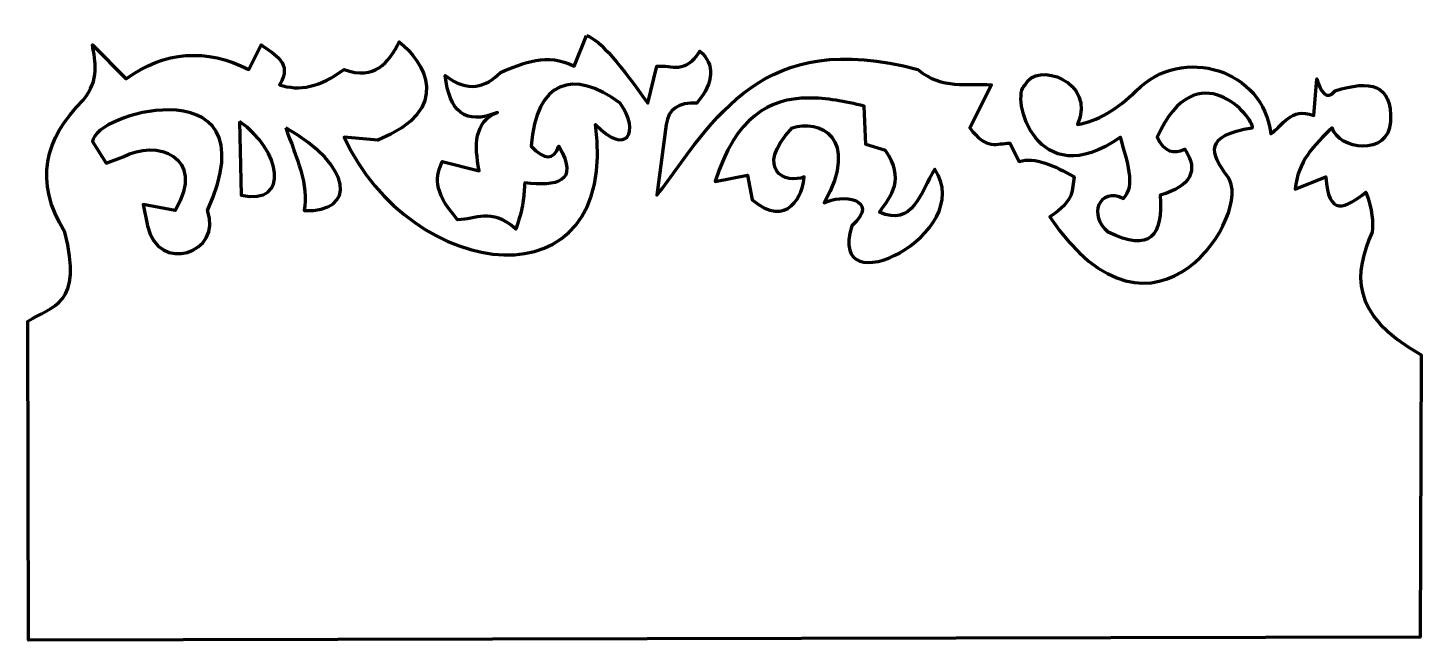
# Model space of a CAD drawing. Header units: centimetres. Extents: x -10.8 to 10.8, y -4.7 to 4.8.
import ezdxf

# ---------------------------------------------------------------- set-up
doc = ezdxf.new("R2010")
doc.units = ezdxf.units.CM
doc.header["$MEASUREMENT"] = 0
doc.layers.add('Layer 1', color=7, linetype='Continuous')

msp = doc.modelspace()

# ---------------------------------------------------------------- linework, layer by layer
at = {"layer": 'Layer 1', "color": 8, "lineweight": 90}
for points, knots in [([(-2.14666, 4.69879), (-2.14666, 4.69879), (-2.3368, 4.22206), (-2.3368, 4.22206), (-2.3368, 4.22206), (-2.76053, 4.44221), (-3.1213, 4.27671), (-3.48316, 4.12561), (-3.48316, 4.12561), (-3.71617, 3.89655), (-3.98334, 3.80154), (-4.34293, 4.07876), (-4.34293, 4.07876), (-4.28286, 3.52734), (-4.03516, 3.29401), (-3.53001, 3.50558), (-3.53001, 3.50558), (-3.89807, 3.35916), (-3.8884, 2.99674), (-3.8166, 2.59897), (-3.8166, 2.59897), (-3.8166, 2.59897), (-4.38978, 2.74226), (-4.38978, 2.74226), (-4.38978, 2.74226), (-4.47781, 2.52383), (-4.55932, 2.30273), (-4.15004, 1.83565), (-4.15004, 1.83565), (-3.86364, 1.83535), (-3.64475, 2.03742), (-3.24343, 1.69236), (-3.24343, 1.69236), (-3.09742, 2.12753), (-3.13347, 2.20453), (-3.10289, 2.40883), (-3.10289, 2.40883), (-2.6142, 2.35837), (-2.24776, 2.40363), (-2.57656, 2.98201), (-2.57656, 2.98201), (-2.65609, 2.75933), (-2.79967, 2.75933), (-3.00644, 2.98201), (-3.00644, 2.98201), (-2.92592, 4.0008), (-2.35456, 4.18637), (-1.6231, 3.64888), (-1.6231, 3.64888), (-1.3023, 3.20415), (-1.51918, 2.81358), (-2.00338, 3.31544), (-2.00338, 3.31544), (-1.63145, 0.43741), (-4.88505, 0.85679), (-5.91642, 3.12254), (-5.91642, 3.12254), (-5.91642, 3.12254), (-5.39284, 3.07569), (-5.39284, 3.07569), (-5.39284, 3.07569), (-4.19499, 3.55143), (-4.68178, 4.305), (-5.05665, 4.60233), (-5.05665, 4.60233), (-5.22841, 4.2759), (-5.43149, 3.99779), (-5.91642, 4.17245), (-5.91642, 4.17245), (-6.28341, 3.89508), (-6.61609, 3.8312), (-6.91948, 3.93546), (-6.91948, 3.93546), (-6.70875, 4.27345), (-6.98915, 4.40078), (-7.20607, 4.55548), (-7.20607, 4.55548), (-7.20607, 4.55548), (-7.3962, 4.17246), (-7.3962, 4.17246), (-7.3962, 4.17246), (-8.06424, 4.50648), (-8.70146, 4.45862), (-9.30587, 4.02917), (-9.30587, 4.02917), (-9.30587, 4.02917), (-9.82945, 4.5555), (-9.82945, 4.5555), (-9.82945, 4.5555), (-9.78222, 4.28819), (-9.71191, 4.02466), (-9.97274, 3.69573), (-9.97274, 3.69573), (-10.57269, 3.10082), (-10.73999, 2.43113), (-10.25933, 1.64552), (-10.25933, 1.64552), (-9.95816, 0.51329), (-10.46744, 0.48589), (-10.83251, 0.26218), (-10.83251, 0.26218), (-10.83251, 0.26218), (-10.82081, -4.69879), (-10.82081, -4.69879), (-10.82081, -4.69879), (-10.82081, -4.69879), (10.81772, -4.65392), (10.81772, -4.65392), (10.81772, -4.65392), (10.81772, -4.65392), (10.83252, -0.26415), (10.83252, -0.26415), (10.83252, -0.26415), (9.70281, 0.37208), (9.7935, 1.0093), (10.0692, 1.64552), (10.0692, 1.64552), (10.0868, 1.80289), (10.08113, 1.9822), (9.97275, 2.26554), (9.97275, 2.26554), (9.65921, 2.01292), (9.38364, 1.87588), (9.35273, 2.50253), (9.35273, 2.50253), (9.35273, 2.50253), (8.876, 2.31239), (8.876, 2.31239), (8.876, 2.31239), (8.90612, 2.73097), (9.16906, 3.00352), (9.44918, 3.26585), (9.44918, 3.26585), (9.54468, 2.92317), (10.32585, 2.81682), (10.35579, 3.3623), (10.35579, 3.3623), (10.39008, 3.94882), (10.03249, 4.01353), (9.49602, 3.83903), (9.49602, 3.83903), (9.3567, 3.66827), (9.2683, 3.84289), (9.20943, 4.02917), (9.20943, 4.02917), (9.20943, 4.02917), (9.16258, 3.45875), (9.16258, 3.45875), (9.16258, 3.45875), (8.79079, 3.58867), (8.69262, 3.29946), (8.49295, 3.17216), (8.49295, 3.17216), (8.3894, 4.16227), (7.12536, 4.56668), (6.40416, 3.84454), (6.40416, 3.84454), (6.1107, 3.5507), (5.79115, 3.3662), (5.48652, 3.31545), (5.48652, 3.31545), (5.7907, 3.9924), (4.84026, 4.30592), (4.67635, 3.93547), (4.67635, 3.93547), (4.4296, 3.75247), (4.85308, 2.19414), (6.15614, 3.12255), (6.15614, 3.12255), (6.26034, 2.75146), (6.40476, 2.3566), (6.20299, 2.16909), (6.20299, 2.16909), (5.82921, 2.36791), (5.65584, 1.8841), (5.966, 1.64551), (5.966, 1.64551), (6.6179, 1.31615), (6.82287, 1.59266), (6.77617, 2.21593), (6.77617, 2.21593), (7.24912, 2.36023), (7.38333, 2.59724), (7.15645, 2.9324), (7.15645, 2.9324), (6.9848, 2.85355), (6.83748, 2.88397), (6.72932, 3.12254), (6.72932, 3.12254), (7.34125, 4.48407), (8.25387, 3.40589), (8.20636, 3.26583), (8.20636, 3.26583), (7.45409, 3.14902), (7.54578, 2.87345), (7.82608, 2.50251), (7.82608, 2.50251), (8.23836, 1.97859), (6.69374, -0.53106), (5.05664, 1.88249), (5.05664, 1.88249), (5.45885, 2.13509), (5.39698, 2.30983), (5.43968, 2.50251), (5.43968, 2.50251), (5.12915, 2.67893), (4.82754, 2.81744), (4.57991, 2.74225), (4.57991, 2.74225), (4.57991, 2.74225), (4.43662, 3.02884), (4.43662, 3.02884), (4.43662, 3.02884), (4.24398, 3.02354), (4.06917, 2.9115), (3.8166, 3.26583), (3.8166, 3.26583), (3.8166, 3.26583), (4.15004, 3.93546), (4.15004, 3.93546), (4.15004, 3.93546), (3.7683, 3.96628), (3.38818, 3.85072), (3.00644, 4.17245), (3.00644, 4.17245), (0.5722, 4.81903), (-0.14843, 3.40868), (-1.0499, 2.21593), (-1.0499, 2.21593), (-1.0499, 2.21593), (-0.90661, 3.31544), (-0.90661, 3.31544), (-0.90661, 3.31544), (-0.8748, 3.55402), (-0.71618, 3.66478), (-0.42988, 3.64888), (-0.42988, 3.64888), (-0.15345, 3.98441), (-0.15054, 4.25075), (-0.38303, 4.45905), (-0.38303, 4.45905), (-0.60571, 4.08479), (-0.82722, 4.24994), (-1.0499, 4.22206), (-1.0499, 4.22206), (-1.0499, 4.22206), (-1.19319, 3.64888), (-1.19319, 3.64888), (-1.19319, 3.64888), (-1.59244, 4.21513), (-1.93743, 4.63922), (-2.14666, 4.69879)], [0, 0, 0, 0, 0.015625, 0.015625, 0.015625, 0.015625, 0.03125, 0.03125, 0.03125, 0.03125, 0.046875, 0.046875, 0.046875, 0.046875, 0.0625, 0.0625, 0.0625, 0.0625, 0.078125, 0.078125, 0.078125, 0.078125, 0.09375, 0.09375, 0.09375, 0.09375, 0.109375, 0.109375, 0.109375, 0.109375, 0.125, 0.125, 0.125, 0.125, 0.140625, 0.140625, 0.140625, 0.140625, 0.15625, 0.15625, 0.15625, 0.15625, 0.171875, 0.171875, 0.171875, 0.171875, 0.1875, 0.1875, 0.1875, 0.1875, 0.203125, 0.203125, 0.203125, 0.203125, 0.21875, 0.21875, 0.21875, 0.21875, 0.234375, 0.234375, 0.234375, 0.234375, 0.25, 0.25, 0.25, 0.25, 0.265625, 0.265625, 0.265625, 0.265625, 0.28125, 0.28125, 0.28125, 0.28125, 0.296875, 0.296875, 0.296875, 0.296875, 0.3125, 0.3125, 0.3125, 0.3125, 0.328125, 0.328125, 0.328125, 0.328125, 0.34375, 0.34375, 0.34375, 0.34375, 0.359375, 0.359375, 0.359375, 0.359375, 0.375, 0.375, 0.375, 0.375, 0.390625, 0.390625, 0.390625, 0.390625, 0.40625, 0.40625, 0.40625, 0.40625, 0.421875, 0.421875, 0.421875, 0.421875, 0.4375, 0.4375, 0.4375, 0.4375, 0.453125, 0.453125, 0.453125, 0.453125, 0.46875, 0.46875, 0.46875, 0.46875, 0.484375, 0.484375, 0.484375, 0.484375, 0.5, 0.5, 0.5, 0.5, 0.515625, 0.515625, 0.515625, 0.515625, 0.53125, 0.53125, 0.53125, 0.53125, 0.546875, 0.546875, 0.546875, 0.546875, 0.5625, 0.5625, 0.5625, 0.5625, 0.578125, 0.578125, 0.578125, 0.578125, 0.59375, 0.59375, 0.59375, 0.59375, 0.609375, 0.609375, 0.609375, 0.609375, 0.625, 0.625, 0.625, 0.625, 0.640625, 0.640625, 0.640625, 0.640625, 0.65625, 0.65625, 0.65625, 0.65625, 0.671875, 0.671875, 0.671875, 0.671875, 0.6875, 0.6875, 0.6875, 0.6875, 0.703125, 0.703125, 0.703125, 0.703125, 0.71875, 0.71875, 0.71875, 0.71875, 0.734375, 0.734375, 0.734375, 0.734375, 0.75, 0.75, 0.75, 0.75, 0.765625, 0.765625, 0.765625, 0.765625, 0.78125, 0.78125, 0.78125, 0.78125, 0.796875, 0.796875, 0.796875, 0.796875, 0.8125, 0.8125, 0.8125, 0.8125, 0.828125, 0.828125, 0.828125, 0.828125, 0.84375, 0.84375, 0.84375, 0.84375, 0.859375, 0.859375, 0.859375, 0.859375, 0.875, 0.875, 0.875, 0.875, 0.890625, 0.890625, 0.890625, 0.890625, 0.90625, 0.90625, 0.90625, 0.90625, 0.921875, 0.921875, 0.921875, 0.921875, 0.9375, 0.9375, 0.9375, 0.9375, 0.953125, 0.953125, 0.953125, 0.953125, 0.96875, 0.96875, 0.96875, 0.96875, 1, 1, 1, 1]), ([(1.30343, 3.7288), (1.57981, 3.7314), (1.87255, 3.67547), (2.17146, 3.60204), (2.17146, 3.60204), (2.17146, 3.60204), (2.19626, 3.00406), (2.19626, 3.00406), (2.19626, 3.00406), (2.19626, 3.00406), (2.50489, 2.91037), (2.50489, 2.91037), (2.50489, 2.91037), (2.81115, 2.46548), (2.59631, 2.21375), (2.40844, 1.95415), (2.40844, 1.95415), (2.92432, 1.71767), (3.05165, 2.26161), (3.26821, 2.62378), (3.26821, 2.62378), (3.94723, 1.62453), (1.57192, 0.44873), (1.98132, 1.73921), (1.98132, 1.73921), (2.43883, 2.16847), (1.80918, 2.24308), (1.55144, 2.09745), (1.55144, 2.09745), (2.11795, 3.1245), (1.46115, 3.40596), (1.04991, 3.26585), (1.04991, 3.26585), (0.44225, 2.60423), (0.96296, 2.38659), (1.24005, 2.50253), (1.24005, 2.50253), (1.23024, 2.23692), (0.97646, 1.68183), (0.42988, 2.14705), (0.42988, 2.14705), (0.42988, 2.14705), (0.35823, 2.52733), (0.35823, 2.52733), (0.35823, 2.52733), (0.35823, 2.52733), (-0.1433, 2.43088), (-0.1433, 2.43088), (-0.1433, 2.43088), (0.16955, 3.43289), (0.69538, 3.72308), (1.30342, 3.7288), (1.30342, 3.7288), (1.30342, 3.7288), (1.30343, 3.7288), (1.30343, 3.7288)], [0, 0, 0, 0, 0.06666667, 0.06666667, 0.06666667, 0.06666667, 0.13333333, 0.13333333, 0.13333333, 0.13333333, 0.2, 0.2, 0.2, 0.2, 0.26666667, 0.26666667, 0.26666667, 0.26666667, 0.33333333, 0.33333333, 0.33333333, 0.33333333, 0.4, 0.4, 0.4, 0.4, 0.46666667, 0.46666667, 0.46666667, 0.46666667, 0.53333333, 0.53333333, 0.53333333, 0.53333333, 0.6, 0.6, 0.6, 0.6, 0.66666667, 0.66666667, 0.66666667, 0.66666667, 0.73333333, 0.73333333, 0.73333333, 0.73333333, 0.8, 0.8, 0.8, 0.8, 0.86666667, 0.86666667, 0.86666667, 0.86666667, 1, 1, 1, 1]), ([(-8.63625, 3.54417), (-8.01945, 3.53689), (-7.49876, 3.1716), (-8.04103, 1.97895), (-8.04103, 1.97895), (-7.78867, 1.31556), (-8.81765, 0.99047), (-8.96969, 1.73921), (-8.96969, 1.73921), (-8.96969, 1.73921), (-9.04134, 2.0754), (-9.04134, 2.0754), (-9.04134, 2.0754), (-9.04134, 2.0754), (-8.54256, 1.97895), (-8.54256, 1.97895), (-8.54256, 1.97895), (-8.04268, 2.82646), (-8.83908, 3.09828), (-9.35272, 2.81392), (-9.35272, 2.81392), (-9.35272, 2.81392), (-9.61451, 2.71747), (-9.61451, 2.71747), (-9.61451, 2.71747), (-9.61451, 2.71747), (-9.82945, 3.05366), (-9.82945, 3.05366), (-9.82945, 3.05366), (-9.79849, 3.27911), (-9.18048, 3.55059), (-8.63625, 3.54417)], [0, 0, 0, 0, 0.11111111, 0.11111111, 0.11111111, 0.11111111, 0.22222222, 0.22222222, 0.22222222, 0.22222222, 0.33333333, 0.33333333, 0.33333333, 0.33333333, 0.44444444, 0.44444444, 0.44444444, 0.44444444, 0.55555556, 0.55555556, 0.55555556, 0.55555556, 0.66666667, 0.66666667, 0.66666667, 0.66666667, 0.77777778, 0.77777778, 0.77777778, 0.77777778, 1, 1, 1, 1]), ([(-7.53949, 3.3623), (-6.89642, 2.91747), (-6.74215, 2.05636), (-7.51469, 2.21594), (-7.51469, 2.21594), (-7.51469, 2.21594), (-7.53949, 3.3623), (-7.53949, 3.3623)], [0, 0, 0, 0, 0.33333333, 0.33333333, 0.33333333, 0.33333333, 1, 1, 1, 1]), ([(-6.82302, 3.26585), (-5.76565, 2.66559), (-5.7172, 1.95108), (-6.53643, 1.97896), (-6.53643, 1.97896), (-6.45297, 2.36369), (-6.66419, 2.82055), (-6.82302, 3.26585)], [0, 0, 0, 0, 0.33333333, 0.33333333, 0.33333333, 0.33333333, 1, 1, 1, 1])]:
    msp.add_open_spline(points, degree=3, knots=knots, dxfattribs=at)

doc.saveas('drawing.dxf')
